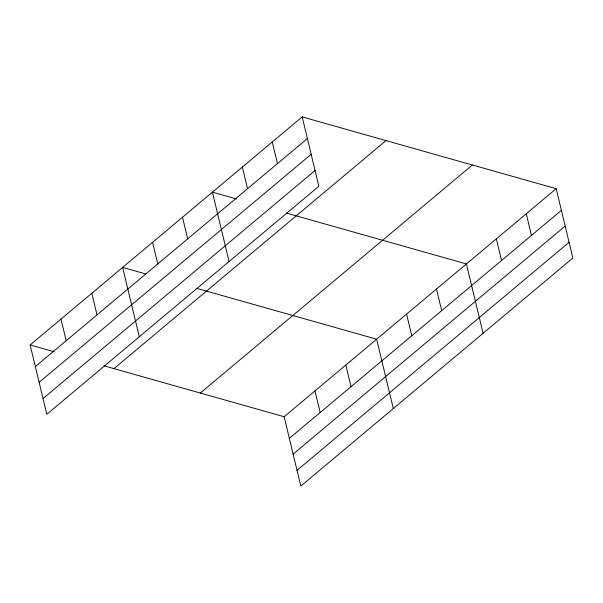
<?xml version="1.0" encoding="UTF-8"?>
<svg xmlns="http://www.w3.org/2000/svg" width="603" height="603" viewBox="0 0 603 603"><rect width="100%" height="100%" fill="white"/><g stroke="black" fill="none" stroke-linecap="round" stroke-linejoin="round"><path stroke-width="0.9" d="M302.193 116.899L318.844 186.267L46.8 414.306L30.15 344.946L302.193 116.899L556.2 188.694L572.85 258.054L300.807 486.101L284.156 416.733L104.161 365.863M35.343 366.579L307.387 138.532M39.127 382.325L311.171 154.285M43.024 398.56L315.067 170.513M113.975 368.637L386.018 140.589M200.332 393.043L472.375 164.996M284.156 416.733L556.2 188.694M289.35 438.366L561.393 210.319M293.126 454.119L565.169 226.072M297.023 470.348L569.066 242.3M236.497 198.96L212.422 192.153L229.072 261.521M286.433 213.07L466.421 263.948L483.078 333.308M145.828 273.966L122.643 267.408L139.301 336.776M196.661 288.332L376.649 339.203L393.299 408.563M30.15 344.946L54.225 351.753M526.276 213.779L531.462 235.404M496.344 238.863L501.538 260.488M436.497 289.033L441.69 310.658M406.573 314.118L411.766 335.743M345.821 365.049L351.006 386.674M272.27 141.984L277.463 163.617M314.985 390.895L320.178 412.52M242.346 167.069L247.539 188.701M182.498 217.238L187.684 238.871M152.567 242.323L157.76 263.956M91.814 293.254L97.008 314.887M60.978 319.1L66.172 340.733"/></g></svg>
